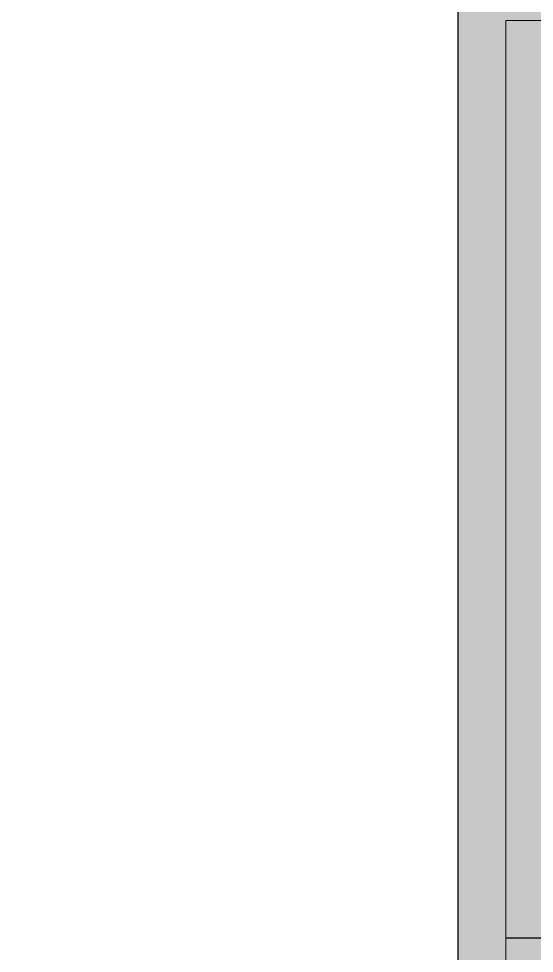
# Model space of a CAD drawing. Header units: centimetres. Extents: x -292707 to 138715, y -53922 to 66277.
# Drawn here: x 24119 to 24520, y -8054 to -7328 of the extents above; entities that cross this region are included whole.
import ezdxf

# ---------------------------------------------------------------- set-up
doc = ezdxf.new("R2010")
doc.units = ezdxf.units.CM
for name, color, linetype in [('A-ALINE-1', 91, 'Continuous'), ('A-ALINE-4', 113, 'Continuous'), ('A-TEXT', 254, 'Continuous')]:
    doc.layers.add(name, color=color, linetype=linetype)
doc.layers.add('A-FILL-1', color=250, linetype='Continuous', lineweight=0, true_color=0x333333)
doc.layers.add('A-SWING AREA', color=7, linetype='Continuous', lineweight=0, true_color=0xf7f7f7, transparency=0.2)

# ---------------------------------------------------------------- blocks, each defined once
blk = doc.blocks.new('jhgkjhkjhkjh')
at = {"layer": 'A-SWING AREA', "transparency": 33554457}
h = blk.add_hatch(color=256, dxfattribs=at)
h.dxf.hatch_style = 1
h.paths.add_polyline_path([(-933.611, 931.53), (-881.611, 931.53), (-881.611, 1218.53), (-933.611, 1218.53)])
at = {"layer": 'A-ALINE-1', "ltscale": 0.25}
blk.add_lwpolyline([(-933.611, 931.53), (-881.611, 931.53), (-881.611, 1218.53), (-933.611, 1218.53)], close=True, dxfattribs=at)
at = {"layer": 'A-ALINE-4', "ltscale": 0.25}
blk.add_lwpolyline([(-931.111, 1168.53), (-884.111, 1168.53)], dxfattribs=at)
at = {"layer": 'A-FILL-1', "ltscale": 0.25}
blk.add_lwpolyline([(-1286.611, 931.53), (-933.611, 931.53), (-933.611, 1218.53), (-1286.611, 1218.53)], close=True, dxfattribs=at)
at = {"layer": 'A-FILL-1'}
blk.add_lwpolyline([(-931.111, 934.03), (-884.111, 934.03), (-884.111, 1216.03), (-931.111, 1216.03)], close=True, dxfattribs=at)

msp = doc.modelspace()

# ---------------------------------------------------------------- block references
at = {"layer": 'A-TEXT', "xscale": 15, "yscale": 15, "zscale": 15}
msp.add_blockref('jhgkjhkjhkjh', (38464.4, -25570.16), dxfattribs=at)

doc.saveas('drawing.dxf')
